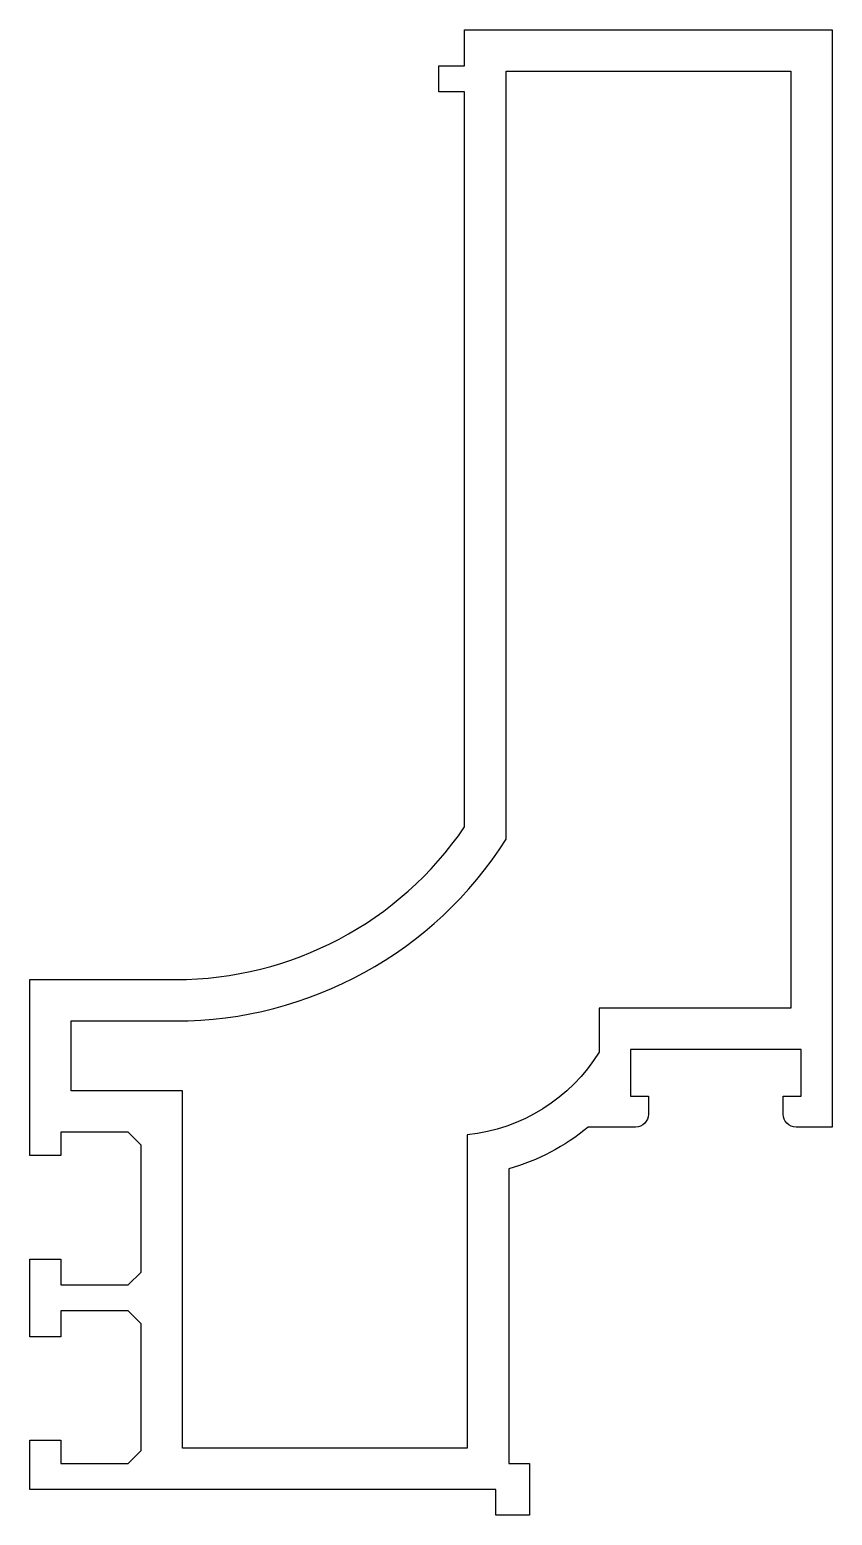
# Model space of a CAD drawing. Extents: x 699.3 to 730.3, y 684.4 to 741.8.
import ezdxf

# ---------------------------------------------------------------- set-up
doc = ezdxf.new("R2010")
doc.units = 0
doc.layers.get('0').update_dxf_attribs({"linetype": 'CONTINUOUS'})

msp = doc.modelspace()

# ---------------------------------------------------------------- linework, layer by layer
at = {"color": 0}
msp.add_lwpolyline([(703.073, 693.32), (703.573, 693.82), (703.573, 698.72), (703.073, 699.22), (700.473, 699.22), (700.473, 698.32), (699.273, 698.32), (699.273, 705.12), (704.915, 705.12, 0.248119), (716.073, 711.02), (716.073, 739.42), (715.073, 739.42), (715.073, 740.42), (716.073, 740.42), (716.073, 741.82), (730.273, 741.82), (730.273, 699.42), (728.873, 699.42, -0.414214), (728.373, 699.92), (728.373, 700.62), (729.073, 700.62), (729.073, 702.42), (722.473, 702.42), (722.473, 700.62), (723.173, 700.62), (723.173, 699.92, -0.414214), (722.673, 699.42), (720.846, 699.42, -0.104464), (717.773, 697.804), (717.773, 686.42), (718.573, 686.42), (718.573, 684.42), (717.273, 684.42), (717.273, 685.42), (699.273, 685.42), (699.273, 687.32), (700.473, 687.32), (700.473, 686.42), (703.073, 686.42), (703.573, 686.92), (703.573, 691.82), (703.073, 692.32), (700.473, 692.32), (700.473, 691.32), (699.273, 691.32), (699.273, 694.32), (700.473, 694.32), (700.473, 693.32)], format="xyb", close=True, dxfattribs=at)
msp.add_lwpolyline([(717.673, 710.542), (717.673, 740.22), (728.673, 740.22), (728.673, 704.02), (721.273, 704.02), (721.273, 702.32, -0.233412), (716.173, 699.12), (716.173, 687.02), (705.173, 687.02), (705.173, 700.82), (700.873, 700.82), (700.873, 703.52), (704.915, 703.52, 0.257025), (717.673, 710.542)], format="xyb", dxfattribs=at)

doc.saveas('drawing.dxf')
